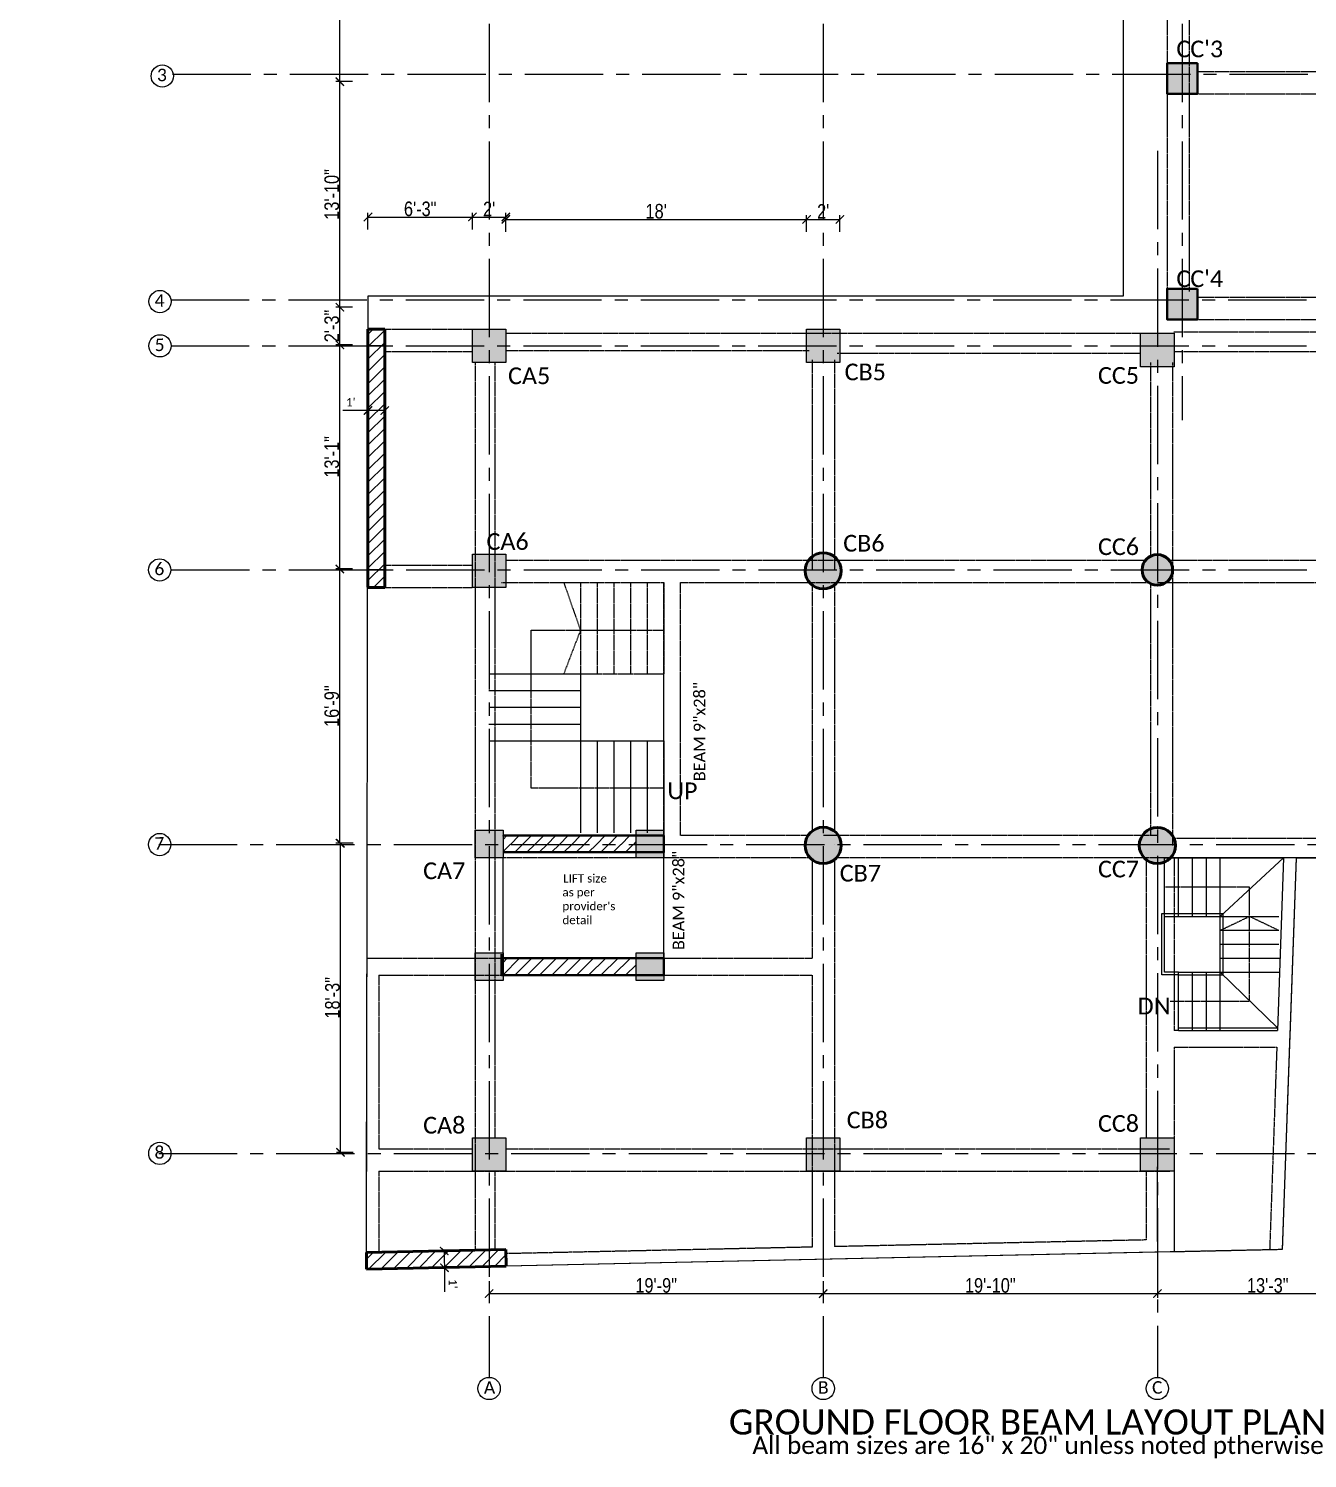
# Model space of a CAD drawing. Header units: inches. Extents: x 0 to 162649, y -36601 to -26324.
# Drawn here: x 148833 to 149751, y -32313 to -31286 of the extents above; entities that cross this region are included whole.
import ezdxf

# ---------------------------------------------------------------- set-up
doc = ezdxf.new("R2010")
doc.units = ezdxf.units.IN
doc.header["$MEASUREMENT"] = 0
doc.linetypes.add('CENTER2', pattern=[1.125, 0.75, -0.125, 0.125, -0.125])
doc.linetypes.add('DASHED', pattern=[0.75, 0.5, -0.25])
for name, color, linetype, lineweight in [('A-COLUMN', 3, 'Continuous', 50), ('Dim', 1, 'Continuous', 13), ('dimention', 1, 'Continuous', 13), ('hatch', 252, 'Continuous', 0), ('Line', 31, 'Continuous', 5), ('OL_AR_Center line', 253, 'CENTER2', 13), ('OL_AR_Hatch', 253, 'Continuous', 0), ('OL_AR_SYMBOL', 1, 'Continuous', 5), ('OL_AR_Text', 140, 'Continuous', 5), ('OL_AR_WALL', 255, 'Continuous', 40)]:
    doc.layers.add(name, color=color, linetype=linetype, lineweight=lineweight)
doc.styles.add('1-16 Annotative Text', font='calibri.ttf', dxfattribs={"height": 0.0625})
doc.styles.add('1-8 Annotative Text', font='calibri.ttf', dxfattribs={"height": 0.125})
doc.styles.add('Arial', font='arial.ttf', dxfattribs={"width": 0.8})
doc.dimstyles.new('1-16 Annotative Dimension', dxfattribs={"dimtxt": 0.0625, "dimasz": 0.0625, "dimexe": 0.0625, "dimexo": 0.083333, "dimgap": 0.03125, "dimtad": 1, "dimdec": 0, "dimzin": 0, "dimdsep": 46, "dimlunit": 4, "dimtxsty": '1-16 Annotative Text', "dimblk": 'ARCHTICK', "dimcen": 0.0625, "dimdle": 0.0625, "dimadec": 0, "dimazin": 0, "dimtfac": 1, "dimtdec": 0, "dimtofl": 0, "dimtmove": 0, "dimatfit": 3, "dimfxl": 0.083333, "dimfxlon": 1, "dimtolj": 1, "dimtzin": 0, "dimarcsym": 1})
doc.dimstyles.new('Dim_OLA', dxfattribs={"dimscale": 1.5, "dimtxt": 7, "dimasz": 4, "dimexe": 2, "dimexo": 0.5, "dimgap": 0.3, "dimtad": 1, "dimdec": 0, "dimzin": 0, "dimdsep": 46, "dimlunit": 3, "dimtxsty": 'Arial', "dimblk": 'ARCHTICK', "dimcen": 0.05, "dimadec": 0, "dimazin": 0, "dimtfac": 1, "dimtdec": 0, "dimtix": 1, "dimtmove": 2, "dimatfit": 3, "dimldrblk": 'DOT', "dimfxl": 6, "dimfxlon": 1, "dimtolj": 1, "dimtzin": 0, "dimarcsym": 0})
pattern_1 = [(45, (-14106.17, 2461.888), (-4.41941738, 4.41941738), [])]

# ---------------------------------------------------------------- blocks, each defined once
blk = doc.blocks.new('_ArchTick')
at = {"color": 0, "linetype": 'ByBlock', "const_width": 0.15}
blk.add_lwpolyline([(-0.5, -0.5), (0.5, 0.5)], dxfattribs=at)
blk = doc.blocks.new('*D588')
at = {"layer": 'Defpoints', "color": 0, "transparency": 16777216}
for p in [(149151.7, -31421.1), (149076.7, -31477.6), (149151.7, -31503.6)]:
    blk.add_point(p, dxfattribs=at)
at = {"layer": 'OL_AR_Text', "color": 0, "lineweight": -2, "transparency": 16777216}
for p, q in [((149076.7, -31430.1), (149076.7, -31418.1)), ((149076.7, -31421.1), (149151.7, -31421.1)), ((149151.7, -31430.1), (149151.7, -31418.1))]:
    blk.add_line(p, q, dxfattribs=at)
at = {"layer": 'OL_AR_Text', "color": 0, "lineweight": -2, "transparency": 16777216, "xscale": 6, "yscale": 6, "zscale": 6, "rotation": 180}
blk.add_blockref('_ArchTick', (149076.7, -31421.1), dxfattribs=at)
at = {"layer": 'OL_AR_Text', "color": 0, "lineweight": -2, "transparency": 16777216, "xscale": 6, "yscale": 6, "zscale": 6}
blk.add_blockref('_ArchTick', (149151.7, -31421.1), dxfattribs=at)
at = {"layer": 'OL_AR_Text', "color": 0, "transparency": 16777216, "insert": (149114.2, -31415.3), "char_height": 10.5, "attachment_point": 5, "style": 'Arial'}
blk.add_mtext('\\A1;6\'-3"', dxfattribs=at)
blk = doc.blocks.new('_Dot')
at = {"color": 0, "linetype": 'ByBlock', "lineweight": -2}
blk.add_line((-0.5, 0), (-1, 0), dxfattribs=at)
at = {"color": 0, "linetype": 'ByBlock', "const_width": 0.5}
blk.add_lwpolyline([(-0.25, 0, 1), (0.25, 0, 1)], format="xyb", close=True, dxfattribs=at)
blk = doc.blocks.new('*D589')
at = {"layer": 'Defpoints', "color": 0, "transparency": 16777216}
for p in [(149175.7, -31421.1), (149151.7, -31501.9), (149175.7, -31503.6)]:
    blk.add_point(p, dxfattribs=at)
at = {"layer": 'OL_AR_Text', "color": 0, "lineweight": -2, "transparency": 16777216}
for p, q in [((149151.7, -31430.1), (149151.7, -31418.1)), ((149151.7, -31421.1), (149175.7, -31421.1)), ((149175.7, -31430.1), (149175.7, -31418.1))]:
    blk.add_line(p, q, dxfattribs=at)
at = {"layer": 'OL_AR_Text', "color": 0, "lineweight": -2, "transparency": 16777216, "xscale": 6, "yscale": 6, "zscale": 6, "rotation": 180}
blk.add_blockref('_ArchTick', (149151.7, -31421.1), dxfattribs=at)
at = {"layer": 'OL_AR_Text', "color": 0, "lineweight": -2, "transparency": 16777216, "xscale": 6, "yscale": 6, "zscale": 6}
blk.add_blockref('_ArchTick', (149175.7, -31421.1), dxfattribs=at)
at = {"layer": 'OL_AR_Text', "color": 0, "transparency": 16777216, "insert": (149163.7, -31415.4), "char_height": 10.5, "attachment_point": 5, "style": 'Arial'}
blk.add_mtext("\\A1;2'", dxfattribs=at)
blk = doc.blocks.new('*D590')
at = {"layer": 'Defpoints', "color": 0, "transparency": 16777216}
for p in [(149391.7, -31422.8), (149175.7, -31503.6), (149391.7, -31501.9)]:
    blk.add_point(p, dxfattribs=at)
at = {"layer": 'OL_AR_Text', "color": 0, "lineweight": -2, "transparency": 16777216}
for p, q in [((149175.7, -31431.8), (149175.7, -31419.8)), ((149391.7, -31431.8), (149391.7, -31419.8)), ((149175.7, -31422.8), (149391.7, -31422.8))]:
    blk.add_line(p, q, dxfattribs=at)
at = {"layer": 'OL_AR_Text', "color": 0, "lineweight": -2, "transparency": 16777216, "xscale": 6, "yscale": 6, "zscale": 6, "rotation": 180}
blk.add_blockref('_ArchTick', (149175.7, -31422.8), dxfattribs=at)
at = {"layer": 'OL_AR_Text', "color": 0, "lineweight": -2, "transparency": 16777216, "xscale": 6, "yscale": 6, "zscale": 6}
blk.add_blockref('_ArchTick', (149391.7, -31422.8), dxfattribs=at)
at = {"layer": 'OL_AR_Text', "color": 0, "transparency": 16777216, "insert": (149283.7, -31417), "char_height": 10.5, "attachment_point": 5, "style": 'Arial'}
blk.add_mtext("\\A1;18'", dxfattribs=at)
blk = doc.blocks.new('*D660')
at = {"layer": 'Defpoints', "color": 0, "transparency": 16777216}
for p in [(149076.7, -31566.1), (149088.7, -31560.1), (149088.7, -31566.1)]:
    blk.add_point(p, dxfattribs=at)
at = {"layer": 'dimention', "color": 0, "lineweight": -2, "transparency": 16777216}
for p, q in [((149076.7, -31560.1), (149076.7, -31554.1)), ((149088.7, -31560.1), (149088.7, -31554.1)), ((149076.7, -31560.1), (149058.6, -31560.1)), ((149088.7, -31560.1), (149070.7, -31560.1))]:
    blk.add_line(p, q, dxfattribs=at)
at = {"layer": 'dimention', "color": 0, "lineweight": -2, "transparency": 16777216, "xscale": 6, "yscale": 6, "zscale": 6, "rotation": 180}
blk.add_blockref('_ArchTick', (149076.7, -31560.1), dxfattribs=at)
at = {"layer": 'dimention', "color": 0, "lineweight": -2, "transparency": 16777216, "xscale": 6, "yscale": 6, "zscale": 6}
blk.add_blockref('_ArchTick', (149088.7, -31560.1), dxfattribs=at)
at = {"layer": 'dimention', "color": 0, "transparency": 16777216, "insert": (149064.3, -31554.1), "char_height": 6, "attachment_point": 5, "style": '1-16 Annotative Text'}
blk.add_mtext("\\A1;1'", dxfattribs=at)
blk = doc.blocks.new('*D661')
at = {"layer": 'Defpoints', "color": 0, "transparency": 16777216}
for p in [(149125.6, -32163.7), (149131.4, -32163.7), (149125.7, -32175.7)]:
    blk.add_point(p, dxfattribs=at)
at = {"layer": 'dimention', "color": 0, "lineweight": -2, "transparency": 16777216}
for p, q in [((149131.4, -32163.7), (149137.4, -32163.6)), ((149131.4, -32163.7), (149131.6, -32181.7)), ((149131.6, -32175.7), (149137.6, -32175.6)), ((149131.6, -32175.7), (149131.7, -32193.1))]:
    blk.add_line(p, q, dxfattribs=at)
at = {"layer": 'dimention', "color": 0, "lineweight": -2, "transparency": 16777216, "xscale": 6, "yscale": 6, "zscale": 6}
for p, rotation in [((149131.4, -32163.7), 90.56390441146263), ((149131.6, -32175.7), 270.5639044114627)]:
    blk.add_blockref('_ArchTick', p, dxfattribs=dict(at, rotation=rotation))
at = {"layer": 'dimention', "color": 0, "transparency": 16777216, "insert": (149137.7, -32187.3), "char_height": 6, "attachment_point": 5, "rotation": 270.5639, "style": '1-16 Annotative Text'}
blk.add_mtext("\\A1;1'", dxfattribs=at)
blk = doc.blocks.new('*D664')
at = {"layer": 'Defpoints', "color": 0, "transparency": 16777216}
for p in [(149415.7, -31422.8), (149391.7, -31501.9), (149415.7, -31503.6)]:
    blk.add_point(p, dxfattribs=at)
at = {"layer": 'OL_AR_Text', "color": 0, "lineweight": -2, "transparency": 16777216}
for p, q in [((149391.7, -31431.8), (149391.7, -31419.8)), ((149415.7, -31431.8), (149415.7, -31419.8)), ((149391.7, -31422.8), (149415.7, -31422.8))]:
    blk.add_line(p, q, dxfattribs=at)
at = {"layer": 'OL_AR_Text', "color": 0, "lineweight": -2, "transparency": 16777216, "xscale": 6, "yscale": 6, "zscale": 6, "rotation": 180}
blk.add_blockref('_ArchTick', (149391.7, -31422.8), dxfattribs=at)
at = {"layer": 'OL_AR_Text', "color": 0, "lineweight": -2, "transparency": 16777216, "xscale": 6, "yscale": 6, "zscale": 6}
blk.add_blockref('_ArchTick', (149415.7, -31422.8), dxfattribs=at)
at = {"layer": 'OL_AR_Text', "color": 0, "transparency": 16777216, "insert": (149403.7, -31417.1), "char_height": 10.5, "attachment_point": 5, "style": 'Arial'}
blk.add_mtext("\\A1;2'", dxfattribs=at)
blk = doc.blocks.new('*D707')
at = {"layer": 'Defpoints', "color": 0, "transparency": 16777216}
for p in [(0, -31503.6), (153571.7, -31503.6), (153473.9, -31684.6)]:
    blk.add_point(p, dxfattribs=at)
at = {"layer": 'dimention', "color": 0, "lineweight": -2, "transparency": 16777216}
for p, q in [((153563.7, -31503.6), (153577.7, -31503.6)), ((153571.7, -31690.6), (153571.7, -31497.6)), ((153563.7, -31684.6), (153577.7, -31684.6))]:
    blk.add_line(p, q, dxfattribs=at)
at = {"layer": 'dimention', "color": 0, "lineweight": -2, "transparency": 16777216, "xscale": 6, "yscale": 6, "zscale": 6}
for p, rotation in [((153571.7, -31503.6), 90), ((153571.7, -31684.6), 270)]:
    blk.add_blockref('_ArchTick', p, dxfattribs=dict(at, rotation=rotation))
at = {"layer": 'dimention', "color": 0, "transparency": 16777216, "insert": (153565.7, -31594.1), "char_height": 6, "attachment_point": 5, "rotation": 90, "style": '1-16 Annotative Text'}
blk.add_mtext('\\A1;15\'-1"', dxfattribs=at)
blk = doc.blocks.new('*D1373')
at = {"layer": 'Defpoints', "color": 0, "transparency": 16777216}
for p in [(149403.7, -30885.8), (149163.7, -31500.9), (149403.7, -31502.9)]:
    blk.add_point(p, dxfattribs=at)
at = {"layer": 'OL_AR_Text', "color": 0, "lineweight": -2, "transparency": 16777216}
for p, q in [((149163.7, -30894.8), (149163.7, -30882.8)), ((149163.7, -30885.8), (149403.7, -30885.8)), ((149403.7, -30894.8), (149403.7, -30882.8))]:
    blk.add_line(p, q, dxfattribs=at)
at = {"layer": 'OL_AR_Text', "color": 0, "lineweight": -2, "transparency": 16777216, "xscale": 6, "yscale": 6, "zscale": 6, "rotation": 180}
blk.add_blockref('_ArchTick', (149163.7, -30885.8), dxfattribs=at)
at = {"layer": 'OL_AR_Text', "color": 0, "lineweight": -2, "transparency": 16777216, "xscale": 6, "yscale": 6, "zscale": 6}
blk.add_blockref('_ArchTick', (149403.7, -30885.8), dxfattribs=at)
at = {"layer": 'OL_AR_Text', "color": 0, "transparency": 16777216, "insert": (149283.7, -30880), "char_height": 10.5, "attachment_point": 5, "style": 'Arial'}
blk.add_mtext('\\A1;19\'-8"', dxfattribs=at)
blk = doc.blocks.new('*D1374')
at = {"layer": 'Defpoints', "color": 0, "transparency": 16777216}
for p in [(149163.7, -32105.6), (149403.7, -32105.6), (149403.7, -32194.3)]:
    blk.add_point(p, dxfattribs=at)
at = {"layer": 'OL_AR_Text', "color": 0, "lineweight": -2, "transparency": 16777216}
for p, q in [((149163.7, -32185.3), (149163.7, -32197.3)), ((149403.7, -32185.3), (149403.7, -32197.3)), ((149163.7, -32194.3), (149403.7, -32194.3))]:
    blk.add_line(p, q, dxfattribs=at)
at = {"layer": 'OL_AR_Text', "color": 0, "lineweight": -2, "transparency": 16777216, "xscale": 6, "yscale": 6, "zscale": 6, "rotation": 180}
blk.add_blockref('_ArchTick', (149163.7, -32194.3), dxfattribs=at)
at = {"layer": 'OL_AR_Text', "color": 0, "lineweight": -2, "transparency": 16777216, "xscale": 6, "yscale": 6, "zscale": 6}
blk.add_blockref('_ArchTick', (149403.7, -32194.3), dxfattribs=at)
at = {"layer": 'OL_AR_Text', "color": 0, "transparency": 16777216, "insert": (149283.7, -32188.5), "char_height": 10.5, "attachment_point": 5, "style": 'Arial'}
blk.add_mtext('\\A1;19\'-9"', dxfattribs=at)
blk = doc.blocks.new('*D1375')
at = {"layer": 'Defpoints', "color": 0, "transparency": 16777216}
for p in [(149057, -31870.9), (149076.1, -31870.9), (149103.1, -32092.9)]:
    blk.add_point(p, dxfattribs=at)
at = {"layer": 'OL_AR_Text', "color": 0, "lineweight": -2, "transparency": 16777216}
for p, q in [((149066, -31870.9), (149054, -31870.9)), ((149057, -32092.9), (149057, -31870.9)), ((149066, -32092.9), (149054, -32092.9))]:
    blk.add_line(p, q, dxfattribs=at)
at = {"layer": 'OL_AR_Text', "color": 0, "lineweight": -2, "transparency": 16777216, "xscale": 6, "yscale": 6, "zscale": 6}
for p, rotation in [((149057, -31870.9), 90), ((149057, -32092.9), 270)]:
    blk.add_blockref('_ArchTick', p, dxfattribs=dict(at, rotation=rotation))
at = {"layer": 'OL_AR_Text', "color": 0, "transparency": 16777216, "insert": (149051.2, -31981.9), "char_height": 10.5, "attachment_point": 5, "rotation": 90, "style": 'Arial'}
blk.add_mtext('\\A1;18\'-3"', dxfattribs=at)
blk = doc.blocks.new('*D1376')
at = {"layer": 'Defpoints', "color": 0, "transparency": 16777216}
for p in [(149056.5, -31673.9), (149076.4, -31673.9), (149076.1, -31870.9)]:
    blk.add_point(p, dxfattribs=at)
at = {"layer": 'OL_AR_Text', "color": 0, "lineweight": -2, "transparency": 16777216}
for p, q in [((149065.5, -31673.9), (149053.5, -31673.9)), ((149056.5, -31870.9), (149056.5, -31673.9)), ((149065.5, -31870.9), (149053.5, -31870.9))]:
    blk.add_line(p, q, dxfattribs=at)
at = {"layer": 'OL_AR_Text', "color": 0, "lineweight": -2, "transparency": 16777216, "xscale": 6, "yscale": 6, "zscale": 6}
for p, rotation in [((149056.5, -31673.9), 90), ((149056.5, -31870.9), 270)]:
    blk.add_blockref('_ArchTick', p, dxfattribs=dict(at, rotation=rotation))
at = {"layer": 'OL_AR_Text', "color": 0, "transparency": 16777216, "insert": (149050.7, -31772.4), "char_height": 10.5, "attachment_point": 5, "rotation": 90, "style": 'Arial'}
blk.add_mtext('\\A1;16\'-9"', dxfattribs=at)
blk = doc.blocks.new('*D1377')
at = {"layer": 'Defpoints', "color": 0, "transparency": 16777216}
for p in [(149056.5, -31512.9), (149076.7, -31512.9), (149076.4, -31673.9)]:
    blk.add_point(p, dxfattribs=at)
at = {"layer": 'OL_AR_Text', "color": 0, "lineweight": -2, "transparency": 16777216}
for p, q in [((149065.5, -31512.9), (149053.5, -31512.9)), ((149056.5, -31673.9), (149056.5, -31512.9)), ((149065.5, -31673.9), (149053.5, -31673.9))]:
    blk.add_line(p, q, dxfattribs=at)
at = {"layer": 'OL_AR_Text', "color": 0, "lineweight": -2, "transparency": 16777216, "xscale": 6, "yscale": 6, "zscale": 6}
for p, rotation in [((149056.5, -31512.9), 90), ((149056.5, -31673.9), 270)]:
    blk.add_blockref('_ArchTick', p, dxfattribs=dict(at, rotation=rotation))
at = {"layer": 'OL_AR_Text', "color": 0, "transparency": 16777216, "insert": (149050.7, -31593.4), "char_height": 10.5, "attachment_point": 5, "rotation": 90, "style": 'Arial'}
blk.add_mtext('\\A1;13\'-1"', dxfattribs=at)
blk = doc.blocks.new('*D1378')
at = {"layer": 'Defpoints', "color": 0, "transparency": 16777216}
for p in [(149056.5, -31485.9), (149076.7, -31485.9), (149151.7, -31512.9)]:
    blk.add_point(p, dxfattribs=at)
at = {"layer": 'OL_AR_Text', "color": 0, "lineweight": -2, "transparency": 16777216}
for p, q in [((149065.5, -31485.9), (149053.5, -31485.9)), ((149056.5, -31512.9), (149056.5, -31485.9)), ((149065.5, -31512.9), (149053.5, -31512.9))]:
    blk.add_line(p, q, dxfattribs=at)
at = {"layer": 'OL_AR_Text', "color": 0, "lineweight": -2, "transparency": 16777216, "xscale": 6, "yscale": 6, "zscale": 6}
for p, rotation in [((149056.5, -31485.9), 90), ((149056.5, -31512.9), 270)]:
    blk.add_blockref('_ArchTick', p, dxfattribs=dict(at, rotation=rotation))
at = {"layer": 'OL_AR_Text', "color": 0, "transparency": 16777216, "insert": (149050.7, -31499.4), "char_height": 10.5, "attachment_point": 5, "rotation": 90, "style": 'Arial'}
blk.add_mtext('\\A1;2\'-3"', dxfattribs=at)
blk = doc.blocks.new('*D1379')
at = {"layer": 'Defpoints', "color": 0, "transparency": 16777216}
for p in [(149056.5, -31323.9), (149650.6, -31323.9), (149076.7, -31485.9)]:
    blk.add_point(p, dxfattribs=at)
at = {"layer": 'OL_AR_Text', "color": 0, "lineweight": -2, "transparency": 16777216}
for p, q in [((149065.5, -31323.9), (149053.5, -31323.9)), ((149056.5, -31485.9), (149056.5, -31323.9)), ((149065.5, -31485.9), (149053.5, -31485.9))]:
    blk.add_line(p, q, dxfattribs=at)
at = {"layer": 'OL_AR_Text', "color": 0, "lineweight": -2, "transparency": 16777216, "xscale": 6, "yscale": 6, "zscale": 6}
for p, rotation in [((149056.5, -31323.9), 90), ((149056.5, -31485.9), 270)]:
    blk.add_blockref('_ArchTick', p, dxfattribs=dict(at, rotation=rotation))
at = {"layer": 'OL_AR_Text', "color": 0, "transparency": 16777216, "insert": (149050.7, -31404.9), "char_height": 10.5, "attachment_point": 5, "rotation": 90, "style": 'Arial'}
blk.add_mtext('\\A1;13\'-10"', dxfattribs=at)
blk = doc.blocks.new('*D1380')
at = {"layer": 'Defpoints', "color": 0, "transparency": 16777216}
for p in [(149056.5, -31125.9), (149650.4, -31125.9), (149650.6, -31323.9)]:
    blk.add_point(p, dxfattribs=at)
at = {"layer": 'OL_AR_Text', "color": 0, "lineweight": -2, "transparency": 16777216}
for p, q in [((149065.5, -31125.9), (149053.5, -31125.9)), ((149056.5, -31323.9), (149056.5, -31125.9)), ((149065.5, -31323.9), (149053.5, -31323.9))]:
    blk.add_line(p, q, dxfattribs=at)
at = {"layer": 'OL_AR_Text', "color": 0, "lineweight": -2, "transparency": 16777216, "xscale": 6, "yscale": 6, "zscale": 6}
for p, rotation in [((149056.5, -31125.9), 90), ((149056.5, -31323.9), 270)]:
    blk.add_blockref('_ArchTick', p, dxfattribs=dict(at, rotation=rotation))
at = {"layer": 'OL_AR_Text', "color": 0, "transparency": 16777216, "insert": (149050.7, -31224.9), "char_height": 10.5, "attachment_point": 5, "rotation": 90, "style": 'Arial'}
blk.add_mtext('\\A1;16\'-4"', dxfattribs=at)
blk = doc.blocks.new('*D1381')
at = {"layer": 'Defpoints', "color": 0, "transparency": 16777216}
for p in [(149980.3, -31871), (150170.1, -31871), (149655.7, -32093.6)]:
    blk.add_point(p, dxfattribs=at)
at = {"layer": 'OL_AR_Text', "color": 0, "lineweight": -2, "transparency": 16777216}
for p, q in [((150161.1, -31871), (150173.1, -31871)), ((150170.1, -32093.6), (150170.1, -31871)), ((150161.1, -32093.6), (150173.1, -32093.6))]:
    blk.add_line(p, q, dxfattribs=at)
at = {"layer": 'OL_AR_Text', "color": 0, "lineweight": -2, "transparency": 16777216, "xscale": 6, "yscale": 6, "zscale": 6}
for p, rotation in [((150170.1, -31871), 90), ((150170.1, -32093.6), 270)]:
    blk.add_blockref('_ArchTick', p, dxfattribs=dict(at, rotation=rotation))
at = {"layer": 'OL_AR_Text', "color": 0, "transparency": 16777216, "insert": (150164.3, -31982.3), "char_height": 10.5, "attachment_point": 5, "rotation": 90, "style": 'Arial'}
blk.add_mtext('\\A1;18\'-3"', dxfattribs=at)
blk = doc.blocks.new('*D1366')
at = {"layer": 'Defpoints', "color": 0, "transparency": 16777216}
for p in [(149403.7, -32105.6), (149643.7, -32105.6), (149643.7, -32194.3)]:
    blk.add_point(p, dxfattribs=at)
at = {"layer": 'OL_AR_Text', "color": 0, "lineweight": -2, "transparency": 16777216}
for p, q in [((149403.7, -32185.3), (149403.7, -32197.3)), ((149643.7, -32185.3), (149643.7, -32197.3)), ((149403.7, -32194.3), (149643.7, -32194.3))]:
    blk.add_line(p, q, dxfattribs=at)
at = {"layer": 'OL_AR_Text', "color": 0, "lineweight": -2, "transparency": 16777216, "xscale": 6, "yscale": 6, "zscale": 6, "rotation": 180}
blk.add_blockref('_ArchTick', (149403.7, -32194.3), dxfattribs=at)
at = {"layer": 'OL_AR_Text', "color": 0, "lineweight": -2, "transparency": 16777216, "xscale": 6, "yscale": 6, "zscale": 6}
blk.add_blockref('_ArchTick', (149643.7, -32194.3), dxfattribs=at)
at = {"layer": 'OL_AR_Text', "color": 0, "transparency": 16777216, "insert": (149523.7, -32188.5), "char_height": 10.5, "attachment_point": 5, "style": 'Arial'}
blk.add_mtext('\\A1;19\'-10"', dxfattribs=at)
blk = doc.blocks.new('*D1367')
at = {"layer": 'Defpoints', "color": 0, "transparency": 16777216}
for p in [(149802.4, -32092.9), (149643.7, -32105.6), (149802.4, -32194.3)]:
    blk.add_point(p, dxfattribs=at)
at = {"layer": 'OL_AR_Text', "color": 0, "lineweight": -2, "transparency": 16777216}
for p, q in [((149643.7, -32185.3), (149643.7, -32197.3)), ((149802.4, -32185.3), (149802.4, -32197.3)), ((149643.7, -32194.3), (149802.4, -32194.3))]:
    blk.add_line(p, q, dxfattribs=at)
at = {"layer": 'OL_AR_Text', "color": 0, "lineweight": -2, "transparency": 16777216, "xscale": 6, "yscale": 6, "zscale": 6, "rotation": 180}
blk.add_blockref('_ArchTick', (149643.7, -32194.3), dxfattribs=at)
at = {"layer": 'OL_AR_Text', "color": 0, "lineweight": -2, "transparency": 16777216, "xscale": 6, "yscale": 6, "zscale": 6}
blk.add_blockref('_ArchTick', (149802.4, -32194.3), dxfattribs=at)
at = {"layer": 'OL_AR_Text', "color": 0, "transparency": 16777216, "insert": (149723, -32188.5), "char_height": 10.5, "attachment_point": 5, "style": 'Arial'}
blk.add_mtext('\\A1;13\'-3"', dxfattribs=at)
blk = doc.blocks.new('*D1369')
at = {"layer": 'Defpoints', "color": 0, "transparency": 16777216}
for p in [(149661.6, -30885.8), (149661.6, -30916.7), (149403.7, -31502.9)]:
    blk.add_point(p, dxfattribs=at)
at = {"layer": 'OL_AR_Text', "color": 0, "lineweight": -2, "transparency": 16777216}
for p, q in [((149403.7, -30894.8), (149403.7, -30882.8)), ((149403.7, -30885.8), (149661.6, -30885.8)), ((149661.6, -30894.8), (149661.6, -30882.8))]:
    blk.add_line(p, q, dxfattribs=at)
at = {"layer": 'OL_AR_Text', "color": 0, "lineweight": -2, "transparency": 16777216, "xscale": 6, "yscale": 6, "zscale": 6, "rotation": 180}
blk.add_blockref('_ArchTick', (149403.7, -30885.8), dxfattribs=at)
at = {"layer": 'OL_AR_Text', "color": 0, "lineweight": -2, "transparency": 16777216, "xscale": 6, "yscale": 6, "zscale": 6}
blk.add_blockref('_ArchTick', (149661.6, -30885.8), dxfattribs=at)
at = {"layer": 'OL_AR_Text', "color": 0, "transparency": 16777216, "insert": (149532.7, -30880), "char_height": 10.5, "attachment_point": 5, "style": 'Arial'}
blk.add_mtext('\\A1;21\'-9"', dxfattribs=at)

msp = doc.modelspace()

# ---------------------------------------------------------------- hatches: boundary and pattern name
at = {"layer": 'hatch'}
h = msp.add_hatch(dxfattribs=at)
h.set_pattern_fill('ANSI31', color=256, scale=50)
h.set_pattern_definition(pattern_1)
h.paths.add_polyline_path([(149088.7, -31501.63), (149076.7, -31501.63), (149076.7, -31504.56), (149076.7, -31513.63), (149088.7, -31513.63)])
h.paths.add_polyline_path([(149088.7, -31513.63), (149076.7, -31513.63), (149076.7, -31674.57), (149088.7, -31674.57)])
h.paths.add_polyline_path([(149088.7, -31674.57), (149076.7, -31674.57), (149076.7, -31687.2), (149088.7, -31687.2)])
h = msp.add_hatch(color=256, dxfattribs=at)
h.dxf.hatch_style = 1
h.paths.add_polyline_path([(149175.7, -31501.63), (149175.7, -31525.63), (149151.7, -31525.63), (149151.7, -31501.63)])
h = msp.add_hatch(color=256, dxfattribs=at)
h.dxf.hatch_style = 1
h.paths.add_polyline_path([(149415.7, -31501.63), (149415.7, -31525.63), (149391.7, -31525.63), (149391.7, -31501.63)])
h = msp.add_hatch(color=256, dxfattribs=at)
h.dxf.hatch_style = 1
h.paths.add_polyline_path([(149655.7, -31504.63), (149655.7, -31528.63), (149631.7, -31528.63), (149631.7, -31504.63)])
h = msp.add_hatch(color=256, dxfattribs=at)
h.dxf.hatch_style = 1
h.paths.add_polyline_path([(149175.7, -31663.2), (149175.7, -31687.2), (149151.7, -31687.2), (149151.7, -31663.2)])
h = msp.add_hatch(color=256, dxfattribs=at)
h.dxf.hatch_style = 1
edge = h.paths.add_edge_path()
edge.add_arc((149403.7, -31675.2), 13, 0, 360)
h = msp.add_hatch(color=256, dxfattribs=at)
h.dxf.hatch_style = 1
edge = h.paths.add_edge_path()
edge.add_arc((149643.7, -31674.57), 11, 0, 360)
h = msp.add_hatch(color=256, dxfattribs=at)
h.dxf.hatch_style = 1
h.paths.add_polyline_path([(149173.7, -31861.38), (149173.7, -31881.38), (149153.7, -31881.38), (149153.7, -31861.38)])
h = msp.add_hatch(color=256, dxfattribs=at)
h.dxf.hatch_style = 1
h.paths.add_polyline_path([(149289.29, -31861.38), (149289.29, -31881.38), (149269.29, -31881.38), (149269.29, -31861.38)])
h = msp.add_hatch(color=256, dxfattribs=at)
h.dxf.hatch_style = 1
edge = h.paths.add_edge_path()
edge.add_arc((149403.7, -31872.38), 13, 0, 360)
h = msp.add_hatch(color=256, dxfattribs=at)
h.dxf.hatch_style = 1
edge = h.paths.add_edge_path()
edge.add_arc((149643.7, -31872.47), 13, 0, 360)
h = msp.add_hatch(dxfattribs=at)
h.set_pattern_fill('ANSI31', color=256, scale=50)
h.set_pattern_definition(pattern_1)
h.paths.add_polyline_path([(149269.29, -31871.75), (149173.7, -31871.75), (149173.7, -31877.38), (149269.29, -31877.38)])
h.paths.add_polyline_path([(149269.29, -31865.38), (149173.7, -31865.38), (149173.7, -31871.66), (149269.29, -31871.66)])
h = msp.add_hatch(dxfattribs=at)
h.set_pattern_fill('ANSI31', color=256, scale=50)
h.set_pattern_definition(pattern_1)
h.paths.add_polyline_path([(149163.7, -32162.89), (149075.55, -32164.78), (149075.53, -32176.79), (149163.7, -32174.9)])
h.paths.add_polyline_path([(149175.63, -32162.64), (149163.7, -32162.89), (149163.7, -32174.9), (149175.89, -32174.63)])
h.paths.add_polyline_path([(149269.29, -31956.38), (149173.7, -31956.38), (149173.7, -31965.66), (149269.29, -31965.66)])
h.paths.add_polyline_path([(149269.29, -31953.38), (149173.7, -31953.38), (149173.7, -31956.38), (149269.29, -31956.38)])
h = msp.add_hatch(color=256, dxfattribs=at)
h.dxf.hatch_style = 1
h.paths.add_polyline_path([(149173.7, -31949.52), (149173.7, -31969.52), (149153.7, -31969.52), (149153.7, -31949.52)])
h = msp.add_hatch(color=256, dxfattribs=at)
h.dxf.hatch_style = 1
h.paths.add_polyline_path([(149289.29, -31949.52), (149289.29, -31969.52), (149269.29, -31969.52), (149269.29, -31949.52)])
h = msp.add_hatch(color=256, dxfattribs=at)
h.dxf.hatch_style = 1
h.paths.add_polyline_path([(149175.7, -32082.35), (149175.7, -32106.35), (149151.7, -32106.35), (149151.7, -32082.35)])
h = msp.add_hatch(color=256, dxfattribs=at)
h.dxf.hatch_style = 1
h.paths.add_polyline_path([(149415.7, -32082.35), (149415.7, -32106.35), (149391.7, -32106.35), (149391.7, -32082.35)])
h = msp.add_hatch(color=256, dxfattribs=at)
h.dxf.hatch_style = 1
h.paths.add_polyline_path([(149655.7, -32082.35), (149655.7, -32106.35), (149631.7, -32106.35), (149631.7, -32082.35)])
at = {"layer": 'OL_AR_Text'}
h = msp.add_hatch(color=256, dxfattribs=at)
h.dxf.hatch_style = 1
h.paths.add_polyline_path([(149672.64, -31310.63), (149672.64, -31332.63), (149650.64, -31332.63), (149650.64, -31310.63)])
h = msp.add_hatch(color=256, dxfattribs=at)
h.dxf.hatch_style = 1
h.paths.add_polyline_path([(149672.64, -31472.63), (149672.64, -31494.63), (149650.64, -31494.63), (149650.64, -31472.63)])

# ---------------------------------------------------------------- linework, layer by layer
for points in [[(149175.7, -31501.63), (149175.7, -31525.63), (149151.7, -31525.63), (149151.7, -31501.63), (149175.7, -31501.63)], [(149415.7, -31501.63), (149415.7, -31525.63), (149391.7, -31525.63), (149391.7, -31501.63), (149415.7, -31501.63)], [(149655.7, -31504.63), (149655.7, -31528.63), (149631.7, -31528.63), (149631.7, -31504.63), (149655.7, -31504.63)], [(149175.7, -31663.2), (149175.7, -31687.2), (149151.7, -31687.2), (149151.7, -31663.2), (149175.7, -31663.2)], [(149173.7, -31861.38), (149173.7, -31881.38), (149153.7, -31881.38), (149153.7, -31861.38), (149173.7, -31861.38)], [(149289.29, -31861.38), (149289.29, -31881.38), (149269.29, -31881.38), (149269.29, -31861.38), (149289.29, -31861.38)], [(149173.7, -31949.52), (149173.7, -31969.52), (149153.7, -31969.52), (149153.7, -31949.52), (149173.7, -31949.52)], [(149289.29, -31949.52), (149289.29, -31969.52), (149269.29, -31969.52), (149269.29, -31949.52), (149289.29, -31949.52)], [(149175.7, -32082.35), (149175.7, -32106.35), (149151.7, -32106.35), (149151.7, -32082.35), (149175.7, -32082.35)], [(149415.7, -32082.35), (149415.7, -32106.35), (149391.7, -32106.35), (149391.7, -32082.35), (149415.7, -32082.35)], [(149655.7, -32082.35), (149655.7, -32106.35), (149631.7, -32106.35), (149631.7, -32082.35), (149655.7, -32082.35)]]:
    msp.add_lwpolyline(points)
at = {"layer": 'A-COLUMN'}
for p, q in [((149088.7, -31501.63), (149076.7, -31501.63)), ((149076.7, -31687.2), (149076.7, -31501.63)), ((149088.7, -31687.2), (149088.7, -31501.63)), ((149088.7, -31687.2), (149076.7, -31687.2)), ((149075.53, -32176.79), (149075.55, -32164.78)), ((149075.55, -32164.78), (149175.63, -32162.64)), ((149175.63, -32162.64), (149175.89, -32174.63)), ((149075.53, -32176.79), (149175.89, -32174.63))]:
    msp.add_line(p, q, dxfattribs=at)
for centre, radius in [((149403.7, -31675.2), 13), ((149643.7, -31674.57), 11), ((149403.7, -31872.38), 13), ((149643.7, -31872.47), 13)]:
    msp.add_circle(centre, radius, dxfattribs=at)
at = {"layer": 'Dim'}
msp.add_line((149655.7, -32106.35), (149655.7, -32164.35), dxfattribs=at)
at = {"layer": 'dimention'}
for centre in [(148928.92, -31319.84), (148927.25, -31481.84), (148927.25, -31513.63), (148927.04, -31674.57), (148927.08, -31871.82), (148927.16, -32093.63), (149163.7, -32262.47), (149403.7, -32262.47), (149643.7, -32262.47)]:
    msp.add_circle(centre, 8, dxfattribs=at)
at = {"layer": 'hatch', "color": 3, "lineweight": 0}
for p, q in [((149088.7, -31501.63), (149076.7, -31501.63)), ((149076.7, -31504.56), (149076.7, -31513.63)), ((149088.7, -31513.63), (149088.7, -31501.63)), ((149076.7, -31513.63), (149076.7, -31674.57)), ((149088.7, -31674.57), (149088.7, -31513.63)), ((149076.7, -31674.57), (149076.7, -31687.2)), ((149088.7, -31687.2), (149088.7, -31674.57)), ((149076.7, -31687.2), (149088.7, -31687.2))]:
    msp.add_line(p, q, dxfattribs=at)
at = {"layer": 'hatch', "lineweight": 0}
msp.add_line((149076.7, -31501.63), (149076.7, -31504.56), dxfattribs=at)
at = {"layer": 'hatch', "color": 253, "lineweight": 0}
for p, q in [((149076.7, -31513.63), (149088.7, -31513.63)), ((149088.7, -31513.63), (149076.7, -31513.63)), ((149076.7, -31674.57), (149088.7, -31674.57)), ((149088.7, -31674.57), (149076.7, -31674.57))]:
    msp.add_line(p, q, dxfattribs=at)
at = {"layer": 'hatch'}
msp.add_line((149643.62, -32103.35), (149643.62, -32156.83), dxfattribs=at)
at = {"layer": 'Line'}
msp.add_line((149743.33, -31881.38), (150145.34, -31881.57), dxfattribs=at)
msp.add_lwpolyline([(149075.53, -32176.79), (149076.74, -31477.63), (149619.39, -31477.63), (149619.39, -30911.63), (149832.29, -30911.63), (149850.17, -31120.35), (149866.85, -31119.32), (149875.41, -31350.31), (149870.1, -31504.63), (150026.4, -31504.63), (150026.23, -31881.52), (149743.33, -31881.38), (149733.38, -32162.69)], close=True, dxfattribs=at)
msp.add_lwpolyline([(149743.33, -31881.38), (149733.38, -32162.69), (149075.53, -32176.79), (149076.74, -31477.63), (149619.39, -31477.63), (149619.39, -30917.63)], dxfattribs=at)
at = {"layer": 'OL_AR_Center line', "ltscale": 75}
for p, q in [((149163.7, -30776.13), (149163.7, -32254.47)), ((149403.7, -30776.13), (149403.7, -32254.13)), ((149661.64, -30776.13), (149661.64, -31567.11)), ((148936.24, -31318.63), (150323.72, -31318.63)), ((149643.7, -31373.61), (149643.7, -32254.47)), ((148935.16, -31480.63), (150323.72, -31480.63)), ((148935.16, -31513.63), (150323.72, -31513.63)), ((148935.4, -31674.57), (150323.72, -31674.57)), ((148926.48, -31871.66), (150323.72, -31871.66)), ((148926.48, -31871.75), (150323.72, -31871.75)), ((148926.48, -32093.63), (150323.72, -32093.63))]:
    msp.add_line(p, q, dxfattribs=at)
at = {"layer": 'OL_AR_Hatch'}
for p, q in [((149163.62, -31749.25), (149229.29, -31749.25)), ((149229.29, -31749.25), (149229.29, -31863.38)), ((149163.62, -31761.25), (149229.29, -31761.25)), ((149163.62, -31773.25), (149229.29, -31773.25)), ((149163.62, -31785.25), (149229.29, -31785.25)), ((149163.62, -31797.25), (149289.29, -31797.25)), ((149241.29, -31797.25), (149241.29, -31863.38)), ((149253.29, -31797.25), (149253.29, -31863.38)), ((149265.29, -31797.25), (149265.29, -31863.38)), ((149277.29, -31797.25), (149277.29, -31863.38)), ((149289.29, -31797.25), (149289.29, -31863.38)), ((149173.7, -31949.52), (149173.7, -31881.38)), ((149289.29, -31952.38), (149289.29, -31876.38)), ((149648.94, -31923.38), (149648.94, -31881.38)), ((149648.94, -31923.38), (149648.94, -31881.38)), ((149648.94, -31881.38), (149734.32, -31881.38)), ((149658.94, -31923.38), (149658.94, -31881.38)), ((149668.94, -31923.38), (149668.94, -31881.38)), ((149678.94, -31923.38), (149678.94, -31881.38)), ((149688.94, -31963.38), (149688.94, -31881.38)), ((149688.94, -31923.38), (149734.32, -31881.38)), ((149648.94, -31923.38), (149730.94, -31923.38)), ((149690.94, -31965.38), (149690.94, -31921.38)), ((149688.94, -31933.38), (149730.94, -31933.38)), ((149688.94, -31943.38), (149730.94, -31943.38)), ((149688.94, -31953.38), (149731.78, -31953.38)), ((149658.94, -32005.38), (149658.94, -31963.38)), ((149658.94, -31963.38), (149730.94, -31963.38)), ((149658.94, -31965.38), (149690.94, -31965.38)), ((149668.94, -32005.38), (149668.94, -31963.38)), ((149678.94, -32005.38), (149678.94, -31963.38)), ((149688.94, -32005.38), (149688.94, -31963.38)), ((149688.94, -31963.38), (149730.01, -32003.38)), ((149658.94, -32003.38), (149729.94, -32003.38)), ((149658.94, -32005.38), (149729.94, -32005.38))]:
    msp.add_line(p, q, dxfattribs=at)
for points in [[(149076.63, -31683.57), (149076.63, -31501.92)], [(149980.33, -31881.38), (149643.62, -31881.38)], [(149734.32, -31881.38), (149729.94, -32005.38)], [(149743.33, -31881.38), (149738.8, -32009.38)], [(149658.94, -31965.38), (149646.94, -31965.38), (149646.94, -31921.38), (149690.94, -31921.38)], [(149658.94, -31963.38), (149648.94, -31963.38), (149648.94, -31923.38)], [(149075.53, -32176.79), (149075.89, -31964.66)], [(149652.81, -32164.42), (149075.53, -32176.79)], [(149655.7, -32164.35), (149655.7, -32164.42)]]:
    msp.add_lwpolyline(points, dxfattribs=at)
at = {"layer": 'OL_AR_Hatch', "lineweight": 40}
for points in [[(149173.7, -31877.38), (149280.29, -31877.38), (149280.29, -31877.38), (149289.29, -31877.38), (149289.29, -31865.38), (149173.7, -31865.38), (149173.7, -31865.38)], [(149172.7, -31950.52), (149172.7, -31965.66), (149289.29, -31965.66), (149289.29, -31953.38), (149280.29, -31953.38)], [(149280.29, -31953.38), (149280.29, -31953.38), (149173.7, -31953.38)]]:
    msp.add_lwpolyline(points, dxfattribs=at)
at = {"layer": 'OL_AR_SYMBOL', "linetype": 'DASHED'}
for p, q in [((149175.7, -31667.57), (149635.21, -31667.57)), ((149652.18, -31667.57), (149792.15, -31667.57)), ((149088.7, -31671.2), (149151.7, -31671.2)), ((149076.63, -31683.57), (149076.7, -31683.57)), ((149088.7, -31687.2), (149151.7, -31687.2)), ((149172.7, -31683.57), (149289.29, -31683.57)), ((149229.29, -31683.57), (149229.29, -31749.25)), ((149241.29, -31683.57), (149241.29, -31749.25)), ((149253.29, -31683.57), (149253.29, -31749.25)), ((149265.29, -31683.57), (149265.29, -31749.25)), ((149277.29, -31683.57), (149277.29, -31749.25)), ((149289.29, -31683.57), (149289.29, -31749.25)), ((149301.29, -31683.57), (149637.37, -31683.57)), ((149643.7, -31683.57), (149792.15, -31683.57)), ((149229.29, -31749.25), (149289.29, -31749.25)), ((149658.94, -32005.38), (149655.7, -32005.38)), ((149729.51, -32017.38), (149724.36, -32162.88))]:
    msp.add_line(p, q, dxfattribs=at)
for points in [[(149650.64, -30936.63), (149650.64, -31474.63)], [(149666.64, -30936.63), (149666.64, -31474.63)], [(149672.64, -31316.63), (149846.41, -31316.63)], [(149672.64, -31332.63), (149848.41, -31332.63)], [(149672.64, -31478.63), (149773, -31478.63)], [(149672.64, -31494.63), (149846.41, -31494.63)], [(149076.63, -31503.63), (149076.7, -31503.63)], [(149088.7, -31501.63), (149151.7, -31501.63)], [(149175.77, -31504.63), (149631.7, -31504.63)], [(149655.62, -31503.63), (149813.41, -31503.63)], [(149088.7, -31517.63), (149151.7, -31517.63)], [(149175.7, -31517.09), (149393.7, -31517.09)], [(149395.7, -31523.63), (149395.7, -31674.57)], [(149411.7, -31523.63), (149411.7, -31674.57)], [(149413.77, -31518.88), (149631.7, -31518.88)], [(149655.62, -31517.63), (149793.41, -31517.63)], [(149153.7, -31525.63), (149153.7, -32163.15)], [(149167.7, -31525.63), (149167.7, -32082.35)], [(149638.7, -31525.63), (149638.7, -31664.35)], [(149654.7, -31525.63), (149654.7, -31872.38)], [(149217.29, -31683.57), (149229.29, -31717.91), (149217.29, -31749.25)], [(149289.29, -31865.38), (149289.29, -31683.57)], [(149301.29, -31865.38), (149301.29, -31683.57)], [(149395.7, -31685.45), (149395.7, -31862.14)], [(149411.7, -31685.45), (149411.7, -31862.14)], [(149638.7, -31684.79), (149638.7, -31865.38)], [(149289.29, -31831.29), (149193.95, -31831.29), (149193.95, -31717.91), (149289.29, -31717.91)], [(149392.74, -31865.38), (149301.29, -31865.38)], [(149395.7, -31871.66), (149395.7, -31871.75)], [(149643.7, -31865.38), (149403.7, -31865.38)], [(149411.7, -31871.66), (149411.7, -31871.75)], [(149638.7, -31871.66), (149638.7, -31871.75)], [(149795.84, -31867.35), (149654.1, -31867.35)], [(149394.32, -31881.38), (149173.7, -31881.38)], [(149395.7, -31882.63), (149395.7, -31953.37)], [(149411.7, -31882.63), (149411.7, -32160.58)], [(149643.7, -31881.38), (149413.08, -31881.38)], [(149635.7, -31881.38), (149635.7, -32082.35)], [(149655.7, -31881.38), (149655.7, -32005.38)], [(149652.83, -31984.38), (149709.94, -31984.38), (149709.94, -31902.38), (149648.94, -31902.38)], [(149688.94, -31933.38), (149709.94, -31923.38), (149730.94, -31933.38)], [(149075.88, -31953.37), (149395.7, -31953.37)], [(149084.53, -31965.66), (149084.53, -32090.35)], [(149084.53, -31965.66), (149395.7, -31965.66)], [(149395.7, -31965.66), (149395.7, -32160.92)], [(149075.86, -31967.66), (149075.89, -31967.66)], [(149738.94, -32005.38), (149733.38, -32162.69), (149652.81, -32164.42)], [(149655.7, -32017.38), (149655.7, -32082.35)], [(149655.7, -32017.38), (149729.51, -32017.38)], [(149084.53, -32090.35), (149151.7, -32090.35)], [(149175.7, -32090.35), (149652.62, -32090.35)], [(149084.53, -32106.35), (149084.53, -32164.59)], [(149084.53, -32106.35), (149652.62, -32106.35)], [(149167.7, -32106.35), (149167.7, -32162.81)], [(149635.7, -32106.35), (149635.7, -32155.78)], [(149395.7, -32160.92), (149175.7, -32165.64)], [(149635.7, -32155.78), (149411.7, -32160.58)], [(149643.7, -32155.61), (149643.62, -32155.61)], [(149411.7, -32169.58), (149411.7, -32169.62)]]:
    msp.add_lwpolyline(points, dxfattribs=at)
at = {"layer": 'OL_AR_WALL'}
for points in [[(149672.64, -31310.63), (149672.64, -31332.63), (149650.64, -31332.63), (149650.64, -31310.63), (149672.64, -31310.63)], [(149672.64, -31310.63), (149672.64, -31332.63), (149650.64, -31332.63), (149650.64, -31310.63), (149672.64, -31310.63)], [(149672.64, -31472.63), (149672.64, -31494.63), (149650.64, -31494.63), (149650.64, -31472.63), (149672.64, -31472.63)], [(149672.64, -31472.63), (149672.64, -31494.63), (149650.64, -31494.63), (149650.64, -31472.63), (149672.64, -31472.63)]]:
    msp.add_lwpolyline(points, dxfattribs=at)

# ---------------------------------------------------------------- texts
at = {"layer": 'dimention', "style": '1-16 Annotative Text'}
for s, p in [('3', (148925.2, -31323.65)), ('4', (148923.53, -31485.65)), ('5', (148923.53, -31517.45)), ('6', (148923.32, -31678.39)), ('7', (148923.32, -31875.57)), ('8', (148923.44, -32097.45)), ('A', (149159.98, -32266.29)), ('B', (149399.98, -32266.29)), ('C', (149639.97, -32266.29))]:
    msp.add_text(s, height=9, rotation=1, dxfattribs=at).set_placement(p)
at = {"layer": 'OL_AR_Text', "char_height": 12, "attachment_point": 1, "style": '1-8 Annotative Text'}
for s, insert in [("CC'3", (149657.4, -31294.41)), ("CC'4", (149657.4, -31459.41)), ('CA5', (149177.33, -31529.15)), ('CB5', (149419.08, -31526.39)), ('CC5', (149601.08, -31528.89)), ('CA6', (149161.83, -31648.15)), ('CB6', (149418.08, -31649.39)), ('CC6', (149601.08, -31651.89)), ('CA7', (149116.33, -31884.65)), ('CC7', (149601.08, -31883.39)), ('CB7', (149415.58, -31886.39)), ('CA8', (149116.33, -32067.38)), ('CB8', (149420.58, -32063.62)), ('CC8', (149601.08, -32066.12))]:
    msp.add_mtext(s, dxfattribs=dict(at, insert=insert))
at = {"layer": 'OL_AR_Text', "char_height": 8.4, "attachment_point": 1, "rotation": 90, "style": '1-8 Annotative Text'}
for insert in [(149310.63, -31826.32), (149295.59, -31947.59)]:
    msp.add_mtext('BEAM 9"x28"', dxfattribs=dict(at, insert=insert))
at = {"layer": 'OL_AR_Text', "width": 56.506, "attachment_point": 1}
for s, insert, char_height, style in [('\\A1;UP', (149291.71, -31827.23), 12, '1-8 Annotative Text'), ('\\A1;LIFT size', (149216.89, -31893.08), 6, '1-16 Annotative Text'), ("\\A1;as per provider's detail", (149216.36, -31903.02), 6, '1-16 Annotative Text'), ('\\A1;DN', (149629.56, -31981.8), 12, '1-8 Annotative Text')]:
    msp.add_mtext(s, dxfattribs=dict(at, insert=insert, char_height=char_height, style=style))
at = {"layer": 'OL_AR_Text', "attachment_point": 1, "style": '1-8 Annotative Text'}
for s, insert, char_height in [('GROUND FLOOR BEAM LAYOUT PLAN', (149335.92, -32277.51), 18), ('All beam sizes are 16" x 20" unless noted ptherwise', (149352.8, -32296.91), 12.6)]:
    msp.add_mtext_dynamic_manual_height_columns(s, width=432.2308, gutter_width=60, heights=[0], dxfattribs=dict(at, insert=insert, char_height=char_height))

# ---------------------------------------------------------------- dimensions: what is measured, and where the dimension line sits
at = {"layer": 'dimention'}
dim = msp.add_linear_dim(base=(153571.7, -31503.63), p1=(153473.86, -31684.57), p2=(0, -31503.63), angle=90, dimstyle='1-16 Annotative Dimension', override={"dimscale": 0, "dimtix": 0, "dimtofl": 0, "dimtmove": 0, "dimatfit": 3}, dxfattribs=at)
dim.commit()
dim.dimension.update_dxf_attribs({"geometry": '*D707', "text_midpoint": (153565.65, -31594.1)})
for base, p1, p2, angle, picture, middle in [((149088.7, -31560.1), (149076.7, -31566.11), (149088.7, -31566.11), 0, '*D660', (149064.33, -31560.1)), ((149131.45, -32163.65), (149125.71, -32175.71), (149125.59, -32163.71), 90.5639, '*D661', (149131.68, -32187.37))]:
    dim = msp.add_linear_dim(base=base, p1=p1, p2=p2, angle=angle, dimstyle='1-16 Annotative Dimension', override={"dimscale": 0, "dimtix": 0, "dimtofl": 0, "dimtmove": 0, "dimatfit": 3}, dxfattribs=at)
    dim.commit()
    dim.dimension.update_dxf_attribs({"geometry": picture, "text_midpoint": middle, "dimtype": 129})
at = {"layer": 'OL_AR_Text'}
for base, p1, p2, text, picture, middle in [((149403.7, -30885.79), (149163.7, -31500.91), (149403.7, -31502.91), '19\'-8"', '*D1373', (149283.7, -30879.98)), ((149661.64, -30885.79), (149403.7, -31502.91), (149661.64, -30916.72), '21\'-9"', '*D1369', (149532.67, -30879.98)), ((149403.7, -32194.34), (149163.7, -32105.63), (149403.7, -32105.63), '19\'-9"', '*D1374', (149283.7, -32188.53)), ((149643.7, -32194.34), (149403.7, -32105.63), (149643.7, -32105.63), '19\'-10"', '*D1366', (149523.7, -32188.53))]:
    dim = msp.add_linear_dim(base=base, p1=p1, p2=p2, text=text, dimstyle='Dim_OLA', dxfattribs=at)
    dim.commit()
    dim.dimension.update_dxf_attribs({"geometry": picture, "text_midpoint": middle})
for base, p1, p2, text, picture, middle in [((149056.48, -31125.9), (149650.64, -31323.91), (149650.39, -31125.9), '16\'-4"', '*D1380', (149050.67, -31224.91)), ((149056.48, -31323.91), (149076.72, -31485.91), (149650.64, -31323.91), '13\'-10"', '*D1379', (149050.67, -31404.91)), ((149056.48, -31512.91), (149076.4, -31673.85), (149076.67, -31512.91), '13\'-1"', '*D1377', (149050.67, -31593.38)), ((149056.48, -31673.85), (149076.06, -31870.94), (149076.4, -31673.85), '16\'-9"', '*D1376', (149050.67, -31772.4)), ((149057.02, -31870.94), (149103.06, -32092.91), (149076.06, -31870.94), '18\'-3"', '*D1375', (149051.21, -31981.93)), ((150170.14, -31871.03), (149655.7, -32093.63), (149980.33, -31871.03), '18\'-3"', '*D1381', (150164.32, -31982.33))]:
    dim = msp.add_linear_dim(base=base, p1=p1, p2=p2, angle=90, text=text, dimstyle='Dim_OLA', dxfattribs=at)
    dim.commit()
    dim.dimension.update_dxf_attribs({"geometry": picture, "text_midpoint": middle})
for base, p1, p2, picture, middle in [((149151.7, -31421.11), (149076.74, -31477.63), (149151.7, -31503.63), '*D588', (149114.22, -31415.3)), ((149175.7, -31421.11), (149151.7, -31501.92), (149175.7, -31503.63), '*D589', (149163.7, -31415.39)), ((149391.7, -31422.83), (149175.7, -31503.63), (149391.7, -31501.92), '*D590', (149283.7, -31417.01)), ((149415.7, -31422.83), (149391.7, -31501.92), (149415.7, -31503.63), '*D664', (149403.7, -31417.1)), ((149802.39, -32194.34), (149643.7, -32105.63), (149802.39, -32092.91), '*D1367', (149723.04, -32188.52))]:
    dim = msp.add_linear_dim(base=base, p1=p1, p2=p2, dimstyle='Dim_OLA', dxfattribs=at)
    dim.commit()
    dim.dimension.update_dxf_attribs({"geometry": picture, "text_midpoint": middle})
dim = msp.add_linear_dim(base=(149056.48, -31485.91), p1=(149151.7, -31512.91), p2=(149076.72, -31485.91), angle=90, dimstyle='Dim_OLA', dxfattribs=at)
dim.commit()
dim.dimension.update_dxf_attribs({"geometry": '*D1378', "text_midpoint": (149050.67, -31499.41)})

doc.saveas('drawing.dxf')
